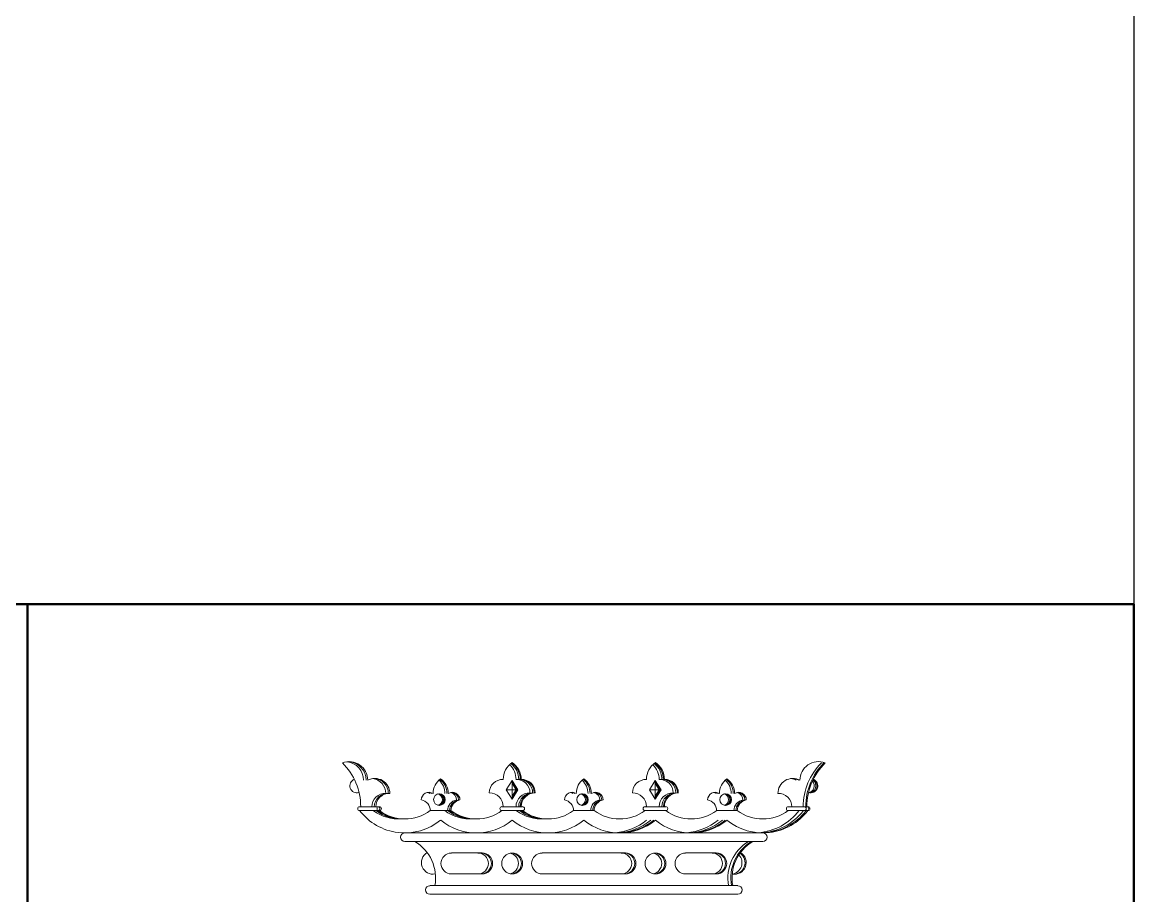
# Model space of a CAD drawing. Header units: millimetres. Extents: x 0 to 223, y 0 to 287.
# Drawn here: x 184.9 to 205, y 58.72 to 74.52 of the extents above; entities that cross this region are included whole.
import ezdxf

# ---------------------------------------------------------------- set-up
doc = ezdxf.new("R2010")
doc.units = ezdxf.units.MM
doc.layers.add('Cajetin y Formato', color=7, linetype='Continuous', lineweight=35)
doc.layers.add('Contorno', color=7, linetype='Continuous', lineweight=50)

# ---------------------------------------------------------------- blocks, each defined once
blk = doc.blocks.new('EPS')
at = {"layer": 'Cajetin y Formato', "color": 7, "lineweight": 13}
for p, q in [((-1.24, 8.811), (-1.345, 8.641)), ((-1.24, 8.811), (-1.135, 8.641)), ((-1.24, 8.811), (-1.24, 8.471)), ((-1.24, 8.792), (-1.147, 8.641)), ((-1.24, 8.759), (-1.167, 8.641)), ((1.349, 8.811), (1.243, 8.641)), ((1.349, 8.811), (1.454, 8.641)), ((1.349, 8.811), (1.349, 8.471)), ((1.349, 8.792), (1.442, 8.641)), ((1.349, 8.759), (1.421, 8.641)), ((-1.345, 8.641), (-1.24, 8.471)), ((-1.24, 8.641), (-1.345, 8.641)), ((-1.167, 8.641), (-1.24, 8.524)), ((-1.147, 8.641), (-1.24, 8.491)), ((-1.135, 8.641), (-1.24, 8.471)), ((-1.24, 8.641), (-1.135, 8.641)), ((1.243, 8.641), (1.349, 8.471)), ((1.349, 8.641), (1.243, 8.641)), ((1.421, 8.641), (1.349, 8.524)), ((1.442, 8.641), (1.349, 8.491)), ((1.454, 8.641), (1.349, 8.471)), ((1.349, 8.641), (1.454, 8.641)), ((-3.64, 8.335), (-3.997, 8.335)), ((-3.64, 8.265), (-3.997, 8.265)), ((-2.719, 8.265), (-2.346, 8.265)), ((-1.425, 8.336), (-1.052, 8.336)), ((-1.425, 8.265), (-1.052, 8.265)), ((-0.13, 8.265), (0.243, 8.265)), ((1.164, 8.336), (1.537, 8.336)), ((1.164, 8.265), (1.537, 8.265)), ((2.458, 8.265), (2.831, 8.265)), ((3.753, 8.335), (4.109, 8.335)), ((3.753, 8.265), (4.109, 8.265)), ((-3.18, 7.862), (0.056, 7.862)), ((3.292, 7.862), (0.056, 7.862)), ((-3.18, 7.706), (0.056, 7.706)), ((3.292, 7.706), (0.056, 7.706)), ((-2.338, 7.499), (-1.782, 7.499)), ((0.056, 7.499), (-0.698, 7.499)), ((0.056, 7.499), (0.81, 7.499)), ((2.451, 7.499), (1.894, 7.499)), ((-2.338, 7.12), (-1.782, 7.12)), ((0.056, 7.12), (-0.698, 7.12)), ((0.056, 7.12), (0.81, 7.12)), ((2.451, 7.12), (1.894, 7.12)), ((0.056, 6.908), (-2.729, 6.908)), ((0.056, 6.908), (2.842, 6.908)), ((0.056, 6.753), (-2.729, 6.753)), ((0.056, 6.753), (2.842, 6.753))]:
    blk.add_line(p, q, dxfattribs=at)
for centre, radius in [((-2.556, 8.464), 0.105), ((0.032, 8.464), 0.105), ((2.621, 8.464), 0.105), ((-1.24, 7.309), 0.189), ((1.352, 7.309), 0.189)]:
    blk.add_circle(centre, radius, dxfattribs=at)
for centre, radius, start, end in [((-4.189, 8.814), 0.337, 0, 110.5678), ((-5.104, 8.334), 1.126, 0.0474, 44.9776), ((-4.263, 8.814), 0.337, 0, 83.735), ((-4.216, 8.814), 0.337, 0, 87.7257), ((-1.033, 8.828), 0.368, 123.9274, 180), ((-1.538, 8.828), 0.368, 0, 46.6209), ((-1.489, 8.828), 0.368, 0, 51.6766), ((-1.461, 8.828), 0.368, 0, 54.4107), ((-1.444, 8.828), 0.368, 0, 56.0726), ((1.556, 8.828), 0.368, 123.9274, 180), ((1.05, 8.828), 0.368, 0, 46.6209), ((1.099, 8.828), 0.368, 0, 51.6766), ((1.127, 8.828), 0.368, 0, 54.4107), ((1.145, 8.828), 0.368, 0, 56.0726), ((4.301, 8.814), 0.337, 69.4322, 180), ((5.149, 8.334), 1.126, 135.0224, 179.9526), ((5.195, 8.334), 1.126, 135.0224, 179.9526), ((5.216, 8.334), 1.126, 135.0224, 179.9526), ((-3.723, 8.576), 0.271, 0, 118.3292), ((-3.797, 8.576), 0.271, 0, 82.1956), ((-3.75, 8.576), 0.271, 0, 87.1697), ((3.836, 8.576), 0.271, 61.6708, 180), ((3.769, 8.576), 0.271, 61.6708, 82.9086), ((3.815, 8.576), 0.271, 61.6708, 87.8231), ((-4.048, 8.714), 0.126, 111.4749, 288.1112), ((-2.338, 8.573), 0.331, 125.9765, 180), ((-2.787, 8.573), 0.331, 0, 47.2049), ((-2.751, 8.573), 0.331, 0, 51.3748), ((-2.727, 8.573), 0.331, 0, 54.0235), ((-1.411, 8.586), 0.242, 87.5947, 180), ((-1.16, 8.586), 0.242, 0, 92.4053), ((-1.111, 8.586), 0.242, 0, 92.4053), ((-1.083, 8.586), 0.242, 0, 92.4053), ((-1.065, 8.586), 0.242, 0, 92.4053), ((0.25, 8.573), 0.331, 125.9765, 180), ((-0.199, 8.573), 0.331, 0, 47.2049), ((-0.162, 8.573), 0.331, 0, 51.3748), ((-0.138, 8.573), 0.331, 0, 54.0235), ((1.178, 8.586), 0.242, 87.5947, 180), ((1.429, 8.586), 0.242, 0, 92.4053), ((1.478, 8.586), 0.242, 0, 92.4053), ((1.506, 8.586), 0.242, 0, 92.4053), ((1.523, 8.586), 0.242, 0, 92.4053), ((2.839, 8.573), 0.331, 125.9765, 180), ((2.39, 8.573), 0.331, 0, 47.2049), ((2.426, 8.573), 0.331, 0, 51.3748), ((2.45, 8.573), 0.331, 0, 54.0235), ((4.128, 8.714), 0.126, 265.962, 55.5194), ((4.149, 8.714), 0.126, 256.994, 63.8146), ((4.097, 8.714), 0.126, 280.6316, 41.8631), ((4.16, 8.714), 0.126, 251.8888, 68.5251), ((-3.537, 8.335), 0.241, 87.29, 180), ((-3.491, 8.335), 0.241, 87.29, 180), ((-3.464, 8.335), 0.241, 87.29, 180), ((-2.744, 8.458), 0.138, 57.0101, 180), ((-2.914, 8.265), 0.195, 0, 80.4594), ((-2.805, 8.458), 0.138, 57.0101, 77.2533), ((-2.768, 8.458), 0.138, 57.0101, 84.9367), ((-2.607, 8.464), 0.105, 283.8341, 76.1659), ((-2.585, 8.464), 0.105, 277.6789, 82.3211), ((-2.567, 8.464), 0.105, 272.8217, 87.1783), ((-2.212, 8.265), 0.195, 99.5406, 180), ((-2.321, 8.458), 0.138, 0, 122.9899), ((-2.175, 8.265), 0.195, 99.5406, 180), ((-2.382, 8.458), 0.138, 0, 77.2533), ((-2.151, 8.265), 0.195, 99.5406, 180), ((-2.345, 8.458), 0.138, 0, 84.9367), ((-1.65, 8.336), 0.249, 0, 90.7689), ((-0.921, 8.336), 0.249, 89.2311, 180), ((-0.872, 8.336), 0.249, 89.2311, 180), ((-0.844, 8.336), 0.249, 89.2311, 180), ((-0.826, 8.336), 0.249, 89.2311, 180), ((-0.155, 8.458), 0.138, 57.0101, 180), ((-0.325, 8.265), 0.195, 0, 80.4594), ((-0.216, 8.458), 0.138, 57.0101, 77.2533), ((-0.18, 8.458), 0.138, 57.0101, 84.9367), ((-0.018, 8.464), 0.105, 283.8341, 76.1659), ((0.004, 8.464), 0.105, 277.6789, 82.3211), ((0.022, 8.464), 0.105, 272.8217, 87.1783), ((0.377, 8.265), 0.195, 99.5406, 180), ((0.268, 8.458), 0.138, 0, 122.9899), ((0.413, 8.265), 0.195, 99.5406, 180), ((0.207, 8.458), 0.138, 0, 77.2533), ((0.438, 8.265), 0.195, 99.5406, 180), ((0.243, 8.458), 0.138, 0, 84.9367), ((0.939, 8.336), 0.249, 0, 90.7689), ((1.668, 8.336), 0.249, 89.2311, 180), ((1.717, 8.336), 0.249, 89.2311, 180), ((1.745, 8.336), 0.249, 89.2311, 180), ((1.762, 8.336), 0.249, 89.2311, 180), ((2.433, 8.458), 0.138, 57.0101, 180), ((2.263, 8.265), 0.195, 0, 80.4594), ((2.372, 8.458), 0.138, 57.0101, 77.2533), ((2.409, 8.458), 0.138, 57.0101, 84.9367), ((2.57, 8.464), 0.105, 283.8341, 76.1659), ((2.592, 8.464), 0.105, 277.6789, 82.3211), ((2.61, 8.464), 0.105, 272.8217, 87.1783), ((2.966, 8.265), 0.195, 99.5406, 180), ((2.856, 8.458), 0.138, 0, 122.9899), ((3.002, 8.265), 0.195, 99.5406, 180), ((2.795, 8.458), 0.138, 0, 77.2533), ((3.026, 8.265), 0.195, 99.5406, 180), ((2.832, 8.458), 0.138, 0, 84.9367), ((3.576, 8.335), 0.241, 0, 92.71), ((-3.997, 8.3), 0.0351, 90, 270), ((-3.18, 8.892), 1.03, 217.4875, 308.9217), ((-3.292, 8.892), 0.778, 233.6848, 274.1558), ((-3.714, 8.3), 0.0351, 270, 90), ((-3.244, 8.892), 0.778, 233.6848, 272.3573), ((-3.21, 8.892), 0.778, 233.6848, 271.1223), ((-3.667, 8.3), 0.0351, 270, 90), ((-3.64, 8.3), 0.0351, 270, 90), ((-3.18, 8.892), 0.778, 233.6848, 306.3152), ((-1.998, 8.892), 0.778, 233.6848, 274.1558), ((-1.949, 8.892), 0.778, 233.6848, 272.3573), ((-1.916, 8.892), 0.778, 233.6848, 271.1223), ((-1.885, 8.892), 0.778, 233.6848, 306.3152), ((-1.425, 8.301), 0.0356, 90, 270), ((-0.704, 8.892), 0.778, 233.6848, 274.1558), ((-0.655, 8.892), 0.778, 233.6848, 272.3573), ((-0.621, 8.892), 0.778, 233.6848, 271.1223), ((-1.052, 8.301), 0.0356, 270, 90), ((-0.591, 8.892), 0.778, 233.6848, 306.3152), ((0.703, 8.892), 0.778, 233.6848, 306.3152), ((1.164, 8.301), 0.0356, 90, 270), ((1.537, 8.301), 0.0356, 270, 90), ((1.998, 8.892), 0.778, 233.6848, 306.3152), ((3.292, 8.892), 1.03, 231.0783, 322.5125), ((3.292, 8.892), 0.778, 233.6848, 306.3152), ((3.131, 8.892), 1.03, 274.4844, 322.5125), ((3.209, 8.892), 1.03, 272.2951, 322.5125), ((3.26, 8.892), 1.03, 270.8741, 322.5125), ((3.753, 8.3), 0.0351, 90, 270), ((4.042, 8.3), 0.0351, 270, 90), ((4.089, 8.3), 0.0351, 270, 90), ((4.109, 8.3), 0.0351, 270, 90), ((-1.885, 8.892), 1.03, 231.0783, 308.9217), ((-0.591, 8.892), 1.03, 231.0783, 308.9217), ((0.703, 8.892), 1.03, 231.0783, 308.9217), ((0.542, 8.892), 1.03, 274.4844, 308.9217), ((0.621, 8.892), 1.03, 272.2951, 308.9217), ((0.672, 8.892), 1.03, 270.8741, 308.9217), ((1.998, 8.892), 1.03, 231.0783, 308.9217), ((1.836, 8.892), 1.03, 274.4844, 308.9217), ((1.915, 8.892), 1.03, 272.2951, 308.9217), ((1.966, 8.892), 1.03, 270.8741, 308.9217), ((-3.18, 7.784), 0.0779, 90, 270), ((3.292, 7.784), 0.0779, 270, 90), ((-3.389, 7.048), 0.765, 349.4489, 59.401), ((3.425, 7.048), 0.765, 120.599, 190.5511), ((3.479, 7.048), 0.765, 120.599, 190.5511), ((3.501, 7.048), 0.765, 120.599, 190.5511), ((-2.671, 7.324), 0.209, 120.0982, 282.0362), ((-2.338, 7.309), 0.189, 90, 270), ((-1.858, 7.309), 0.189, 270, 90), ((-1.803, 7.309), 0.189, 270, 90), ((-1.782, 7.309), 0.189, 270, 90), ((-1.316, 7.309), 0.189, 281.6576, 78.3424), ((-1.261, 7.309), 0.189, 273.3097, 86.6903), ((-0.698, 7.309), 0.189, 90, 270), ((0.733, 7.309), 0.189, 270, 90), ((0.788, 7.309), 0.189, 270, 90), ((0.81, 7.309), 0.189, 270, 90), ((1.275, 7.309), 0.189, 281.6576, 78.3424), ((1.33, 7.309), 0.189, 273.3097, 86.6903), ((1.894, 7.309), 0.189, 90, 270), ((2.374, 7.309), 0.189, 270, 90), ((2.429, 7.309), 0.189, 270, 90), ((2.451, 7.309), 0.189, 270, 90), ((2.783, 7.324), 0.209, 257.9638, 59.9018), ((2.762, 7.324), 0.209, 263.9636, 55.0431), ((2.707, 7.324), 0.209, 279.0748, 42.5408), ((-2.729, 6.83), 0.0776, 90, 270), ((2.842, 6.83), 0.0776, 270, 90)]:
    blk.add_arc(centre, radius, start, end, dxfattribs=at)
blk = doc.blocks.new('Cajetin')
for p, q in [((185, 64), (185, 52)), ((205, 64), (205, 52))]:
    blk.add_line(p, q)
at = {"layer": 'Contorno'}
for p, q in [((20, 64), (185, 64)), ((185, 64), (205, 64))]:
    blk.add_line(p, q, dxfattribs=at)
blk.add_blockref('EPS', (195, 52), dxfattribs=at)

msp = doc.modelspace()

# ---------------------------------------------------------------- linework, layer by layer
msp.add_line((205, 287), (205, 64))

# ---------------------------------------------------------------- block references
at = {"layer": 'Contorno'}
msp.add_blockref('Cajetin', (0, 0), dxfattribs=at)

doc.saveas('drawing.dxf')
